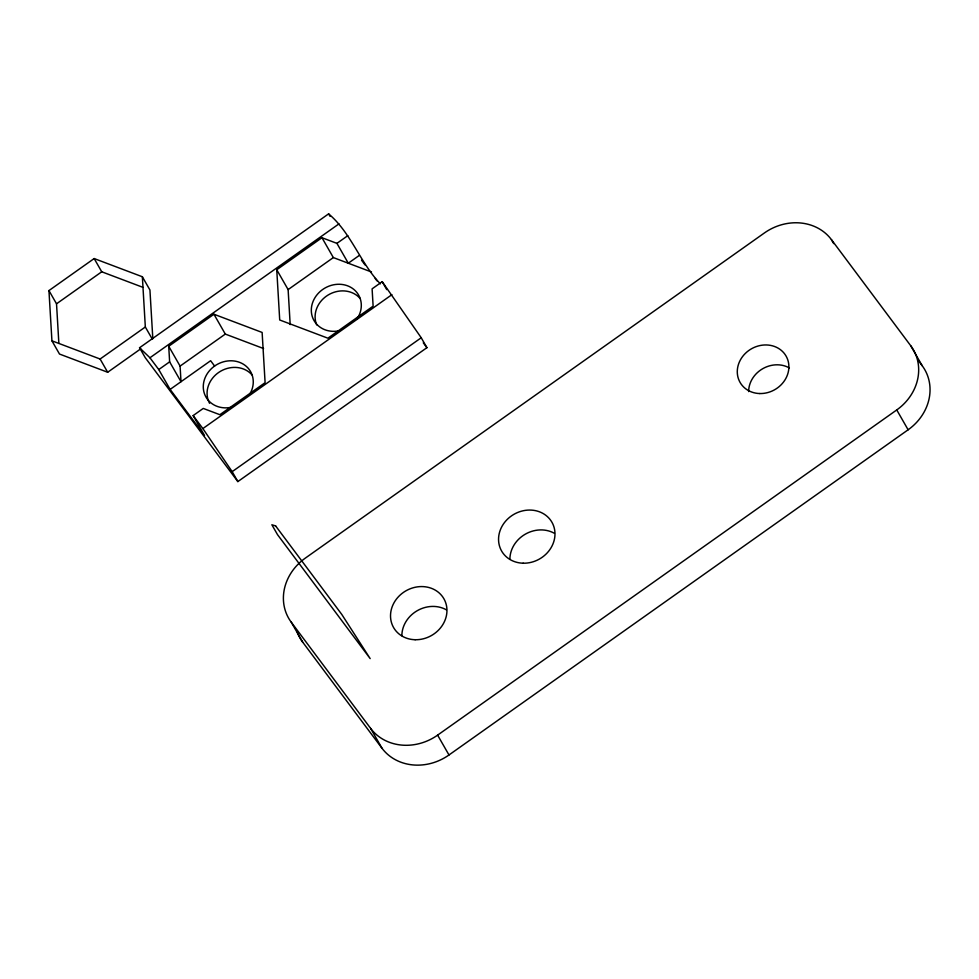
<?xml version="1.0" encoding="UTF-8"?>
<svg xmlns="http://www.w3.org/2000/svg" width="979" height="979" viewBox="0 0 979 979"><rect width="100%" height="100%" fill="white"/><g stroke="black" fill="none" stroke-linecap="round" stroke-linejoin="round"><path stroke-width="1.47" d="M140.682 348.879L107.69 372.253L59.499 354.043L51.924 340.814L48.95 290.579L94.168 258.554L142.359 276.763L149.934 289.992L152.822 338.71M58.862 343.396L56.525 303.808L101.743 271.783L142.848 287.312M51.924 340.814L100.103 359.024L145.333 326.998L142.359 276.763M359.183 255.507L348.291 263.216L336.923 243.367L321.969 237.713L276.751 269.751L279.713 319.986L327.904 338.196L373.121 306.158L372.106 288.842L382.214 281.683L421.227 337.755L426.917 347.68L237.86 481.582L145.247 357.678L139.556 347.753L328.614 213.85C351.216 232.941 360.052 262.653 380.366 283.861M139.556 347.753L149.934 357.763L338.991 223.861M168.718 346.26L180.087 366.109L181.005 381.7L169.636 361.851L168.718 346.26L213.936 314.235L262.127 332.444L265.101 382.679L219.871 414.704L203.253 408.427L193.157 415.585L204.525 435.435L170.126 389.409L158.757 369.56L149.934 357.763M158.757 369.56L169.636 361.851M336.923 243.367L347.814 235.658M180.087 366.109L225.305 334.084L263.571 348.548M290.188 324.612L288.12 289.6L333.337 257.575L371.494 271.991M170.126 389.409L210.632 360.725L214.597 366.036M193.157 415.585L202.861 428.569L391.906 294.667M237.86 481.582L232.17 471.658L421.227 337.755M291.265 622.216L370.649 728.425A49.709 44.128 -29.8 0 0 437.613 735.131L896.752 409.944A49.709 44.128 -29.8 0 0 910.8 345.844L831.428 239.635A49.709 44.128 -29.8 0 0 764.452 232.929L305.313 558.128A49.709 44.128 -29.8 0 0 291.265 622.216L302.633 642.065L382.018 748.274A49.709 44.128 -29.8 0 0 448.982 754.98L908.12 429.793A49.709 44.128 -29.8 0 0 922.169 365.693L910.8 345.844M918.522 360.81L922.169 365.693M361.545 260.218L365.167 265.076M375.165 278.44L376.976 280.875M423.283 342.821L426.917 347.68M202.861 428.569L232.17 471.658M831.428 239.635L833.692 243.6M896.752 409.944L908.12 429.793M382.214 281.683L386.754 289.625M328.614 213.85L330.033 216.335M321.969 237.713L333.337 257.575M276.751 269.751L288.12 289.6M213.936 314.235L225.305 334.084M437.613 735.131L448.982 754.98M145.333 326.998L152.149 338.905M370.649 728.425L382.018 748.274M94.168 258.554L101.743 271.783M100.103 359.024L107.69 372.253M48.95 290.579L56.525 303.808M209.567 403.311A25.687 22.798 -29.8 0 1 219.039 372.204A25.687 22.798 -29.8 0 1 252.044 374.933M316.682 324.881A25.687 22.798 -29.8 0 1 328.075 295.046A25.687 22.798 -29.8 0 1 360.076 298.424M338.428 330.939A25.687 22.798 -29.8 0 1 311.555 306.916A25.687 22.798 -29.8 0 1 345.244 285.073A25.687 22.798 -29.8 0 1 357.066 318.86M230.395 407.46A25.687 22.798 -29.8 0 1 203.436 384.074A25.687 22.798 -29.8 0 1 235.927 361.288A25.687 22.798 -29.8 0 1 250.098 393.631M302.633 642.065A49.709 44.128 -29.8 0 1 297.396 632.544M748.641 391.588A26.506 23.533 -29.8 0 1 762.592 368.777A26.506 23.533 -29.8 0 1 789.343 367.92M509.9 559.193A28.991 25.748 -29.8 0 1 525.16 534.253A28.991 25.748 -29.8 0 1 554.42 533.322M401.867 635.714A28.991 25.748 -29.8 0 1 417.127 610.761A28.991 25.748 -29.8 0 1 446.387 609.831M275.625 525.919L271.868 524.768L277.546 534.693L370.16 658.598L341.781 614.433L275.625 525.919M759.79 393.546A26.506 23.533 -29.8 0 0 786.896 357.641A26.506 23.533 -29.8 0 0 742.559 356.576A26.506 23.533 -29.8 0 0 759.79 393.546M523.165 563.206A28.991 25.748 -29.8 0 0 552.805 523.936A28.991 25.748 -29.8 0 0 504.32 522.762A28.991 25.748 -29.8 0 0 523.165 563.206M415.133 639.728A28.991 25.748 -29.8 0 0 444.772 600.445A28.991 25.748 -29.8 0 0 396.287 599.283A28.991 25.748 -29.8 0 0 415.133 639.728"/></g></svg>
